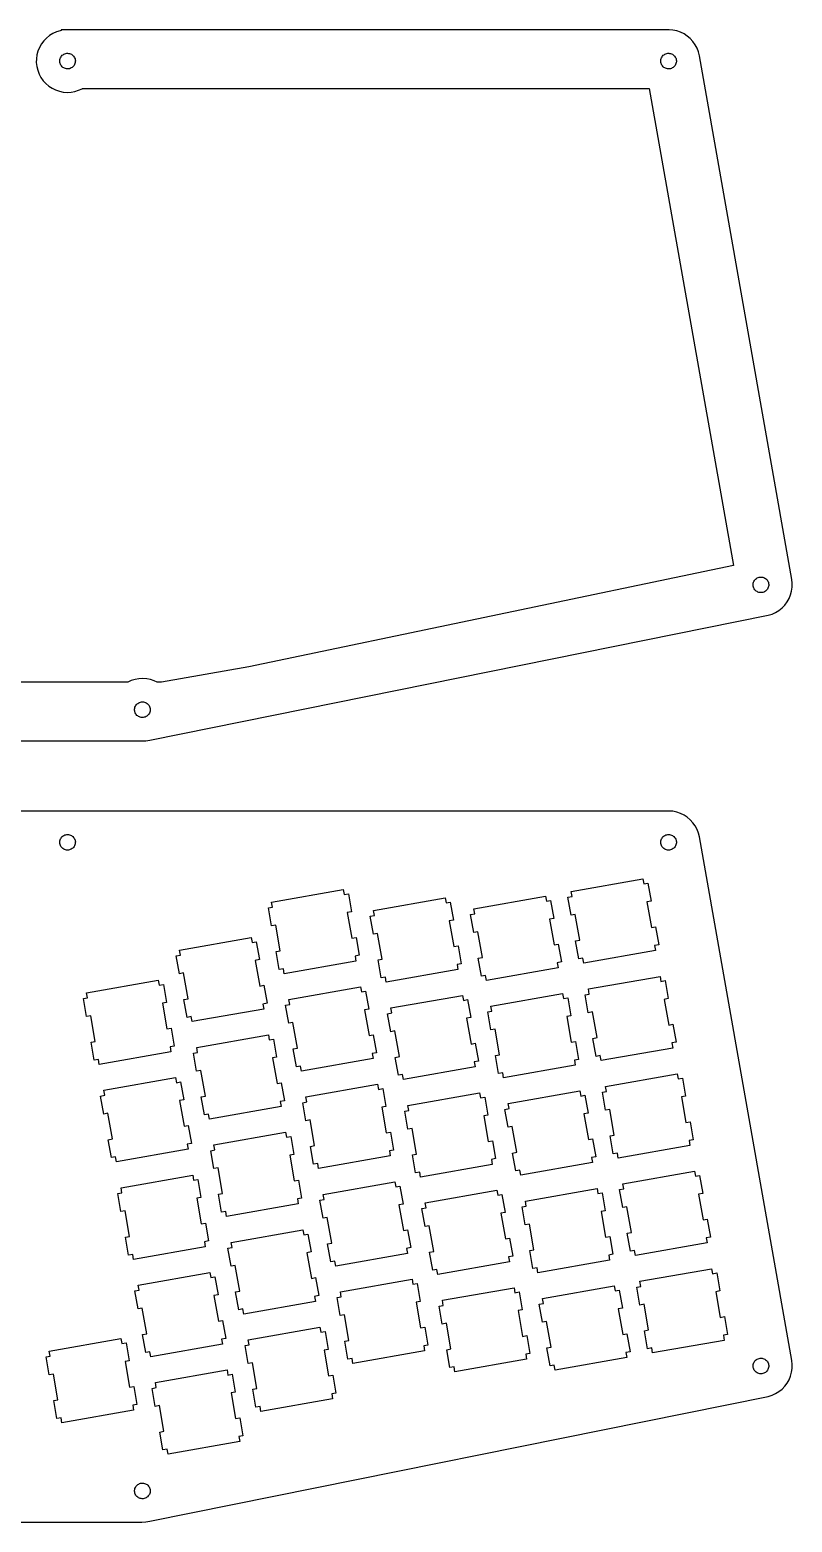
# Model space of a CAD drawing. Header units: metres. Extents: x -146 to 446, y -6 to 280.
# Drawn here: x 300 to 446.3, y -6.3 to 280.2 of the extents above; entities that cross this region are included whole.
import ezdxf

# ---------------------------------------------------------------- set-up
doc = ezdxf.new("R2010")
doc.units = ezdxf.units.M

msp = doc.modelspace()

# ---------------------------------------------------------------- linework, layer by layer
for p, q in [((302.666, 278.121), (302.215, 277.517)), ((303.19, 278.663), (302.666, 278.121)), ((303.777, 279.135), (303.19, 278.663)), ((304.419, 279.53), (303.777, 279.135)), ((305.105, 279.841), (304.419, 279.53)), ((305.825, 280.064), (305.105, 279.841)), ((306, 280.095), (305.825, 280.064)), ((422.705, 280.232), (306, 280.232)), ((306, 280.232), (306, 280.095)), ((423.456, 280.174), (422.705, 280.232)), ((424.194, 280.022), (423.456, 280.174)), ((424.907, 279.779), (424.194, 280.022)), ((425.585, 279.449), (424.907, 279.779)), ((426.215, 279.036), (425.585, 279.449)), ((426.789, 278.548), (426.215, 279.036)), ((427.297, 277.992), (426.789, 278.548)), ((427.731, 277.376), (427.297, 277.992)), ((301.358, 275.439), (301.253, 274.692)), ((301.556, 276.166), (301.358, 275.439)), ((301.843, 276.862), (301.556, 276.166)), ((302.215, 277.517), (301.843, 276.862)), ((305.98, 275.053), (306.093, 275.204)), ((306.093, 275.204), (306.224, 275.34)), ((306.224, 275.34), (306.371, 275.458)), ((306.371, 275.458), (306.531, 275.557)), ((306.531, 275.557), (306.703, 275.634)), ((306.703, 275.634), (306.883, 275.69)), ((306.883, 275.69), (307.068, 275.723)), ((307.068, 275.723), (307.257, 275.732)), ((307.257, 275.732), (307.444, 275.718)), ((307.444, 275.718), (307.629, 275.68)), ((307.629, 275.68), (307.807, 275.619)), ((307.807, 275.619), (307.977, 275.536)), ((307.977, 275.536), (308.134, 275.433)), ((308.134, 275.433), (308.278, 275.311)), ((308.278, 275.311), (308.405, 275.172)), ((308.405, 275.172), (308.513, 275.018)), ((421.366, 275.053), (421.479, 275.204)), ((421.479, 275.204), (421.61, 275.34)), ((421.61, 275.34), (421.756, 275.458)), ((421.756, 275.458), (421.917, 275.557)), ((421.917, 275.557), (422.088, 275.634)), ((422.088, 275.634), (422.268, 275.69)), ((422.268, 275.69), (422.454, 275.723)), ((422.454, 275.723), (422.642, 275.732)), ((422.642, 275.732), (422.83, 275.717)), ((422.83, 275.717), (423.014, 275.68)), ((423.014, 275.68), (423.193, 275.619)), ((423.193, 275.619), (423.362, 275.536)), ((423.362, 275.536), (423.52, 275.433)), ((423.52, 275.433), (423.663, 275.311)), ((423.663, 275.311), (423.79, 275.172)), ((423.79, 275.172), (423.899, 275.018)), ((428.085, 276.711), (427.731, 277.376)), ((428.353, 276.006), (428.085, 276.711)), ((428.53, 275.274), (428.353, 276.006)), ((446.262, 174.711), (428.53, 275.274)), ((301.253, 274.692), (301.243, 273.939)), ((301.243, 273.939), (301.327, 273.19)), ((301.327, 273.19), (301.504, 272.458)), ((301.504, 272.458), (301.772, 271.753)), ((305.737, 274.159), (305.74, 274.347)), ((305.758, 273.972), (305.737, 274.159)), ((305.74, 274.347), (305.766, 274.534)), ((305.803, 273.789), (305.758, 273.972)), ((305.766, 274.534), (305.816, 274.715)), ((305.87, 273.612), (305.803, 273.789)), ((305.816, 274.715), (305.887, 274.89)), ((305.958, 273.446), (305.87, 273.612)), ((305.887, 274.89), (305.98, 275.053)), ((306.067, 273.292), (305.958, 273.446)), ((306.194, 273.153), (306.067, 273.292)), ((306.337, 273.031), (306.194, 273.153)), ((306.495, 272.928), (306.337, 273.031)), ((306.664, 272.845), (306.495, 272.928)), ((306.842, 272.785), (306.664, 272.845)), ((307.027, 272.747), (306.842, 272.785)), ((307.215, 272.732), (307.027, 272.747)), ((307.403, 272.741), (307.215, 272.732)), ((307.588, 272.774), (307.403, 272.741)), ((307.768, 272.83), (307.588, 272.774)), ((307.94, 272.908), (307.768, 272.83)), ((308.1, 273.006), (307.94, 272.908)), ((308.247, 273.124), (308.1, 273.006)), ((308.378, 273.26), (308.247, 273.124)), ((308.491, 273.411), (308.378, 273.26)), ((308.584, 273.575), (308.491, 273.411)), ((308.513, 275.018), (308.602, 274.852)), ((308.656, 273.749), (308.584, 273.575)), ((308.602, 274.852), (308.669, 274.676)), ((308.705, 273.93), (308.656, 273.749)), ((308.669, 274.676), (308.713, 274.493)), ((308.731, 274.117), (308.705, 273.93)), ((308.713, 274.493), (308.734, 274.305)), ((308.734, 274.305), (308.731, 274.117)), ((421.123, 274.159), (421.125, 274.347)), ((421.144, 273.972), (421.123, 274.159)), ((421.125, 274.347), (421.152, 274.534)), ((421.188, 273.789), (421.144, 273.972)), ((421.152, 274.534), (421.201, 274.715)), ((421.255, 273.612), (421.188, 273.789)), ((421.201, 274.715), (421.273, 274.89)), ((421.343, 273.446), (421.255, 273.612)), ((421.273, 274.89), (421.366, 275.053)), ((421.452, 273.292), (421.343, 273.446)), ((421.579, 273.153), (421.452, 273.292)), ((421.722, 273.031), (421.579, 273.153)), ((421.88, 272.928), (421.722, 273.031)), ((422.049, 272.845), (421.88, 272.928)), ((422.228, 272.785), (422.049, 272.845)), ((422.412, 272.747), (422.228, 272.785)), ((422.6, 272.732), (422.412, 272.747)), ((422.788, 272.741), (422.6, 272.732)), ((422.974, 272.774), (422.788, 272.741)), ((423.154, 272.83), (422.974, 272.774)), ((423.325, 272.908), (423.154, 272.83)), ((423.486, 273.006), (423.325, 272.908)), ((423.632, 273.124), (423.486, 273.006)), ((423.763, 273.26), (423.632, 273.124)), ((423.876, 273.411), (423.763, 273.26)), ((423.969, 273.575), (423.876, 273.411)), ((423.899, 275.018), (423.987, 274.852)), ((424.041, 273.749), (423.969, 273.575)), ((423.987, 274.852), (424.054, 274.676)), ((424.09, 273.93), (424.041, 273.749)), ((424.054, 274.676), (424.098, 274.493)), ((424.117, 274.117), (424.09, 273.93)), ((424.098, 274.493), (424.119, 274.305)), ((424.119, 274.305), (424.117, 274.117)), ((301.772, 271.753), (302.125, 271.088)), ((302.125, 271.088), (302.56, 270.472)), ((302.56, 270.472), (303.068, 269.916)), ((303.068, 269.916), (303.641, 269.428)), ((303.641, 269.428), (304.272, 269.015)), ((304.272, 269.015), (304.949, 268.685)), ((304.949, 268.685), (305.662, 268.442)), ((305.662, 268.442), (306.401, 268.29)), ((306.401, 268.29), (307.152, 268.233)), ((307.152, 268.233), (307.904, 268.27)), ((307.904, 268.27), (308.646, 268.4)), ((308.646, 268.4), (309.366, 268.623)), ((309.366, 268.623), (310.052, 268.934)), ((310.052, 268.934), (310.083, 268.953)), ((310.083, 268.953), (418.925, 268.953)), ((418.925, 268.953), (435.074, 177.366)), ((435.074, 177.366), (342.038, 157.915)), ((439.341, 174.777), (439.488, 174.895)), ((439.488, 174.895), (439.649, 174.994)), ((439.649, 174.994), (439.82, 175.072)), ((439.82, 175.072), (440, 175.127)), ((440, 175.127), (440.186, 175.16)), ((440.186, 175.16), (440.374, 175.169)), ((440.374, 175.169), (440.562, 175.155)), ((440.562, 175.155), (440.746, 175.117)), ((440.746, 175.117), (440.924, 175.056)), ((440.924, 175.056), (441.094, 174.974)), ((441.094, 174.974), (441.251, 174.871)), ((441.251, 174.871), (441.395, 174.748)), ((438.855, 173.596), (438.857, 173.785)), ((438.876, 173.409), (438.855, 173.596)), ((438.857, 173.785), (438.884, 173.971)), ((438.92, 173.226), (438.876, 173.409)), ((438.884, 173.971), (438.933, 174.153)), ((438.987, 173.05), (438.92, 173.226)), ((438.933, 174.153), (439.005, 174.327)), ((439.075, 172.884), (438.987, 173.05)), ((439.005, 174.327), (439.098, 174.491)), ((439.184, 172.73), (439.075, 172.884)), ((439.098, 174.491), (439.211, 174.642)), ((439.311, 172.59), (439.184, 172.73)), ((439.211, 174.642), (439.341, 174.777)), ((439.454, 172.468), (439.311, 172.59)), ((439.612, 172.365), (439.454, 172.468)), ((439.781, 172.283), (439.612, 172.365)), ((439.96, 172.222), (439.781, 172.283)), ((440.144, 172.184), (439.96, 172.222)), ((440.332, 172.17), (440.144, 172.184)), ((440.52, 172.179), (440.332, 172.17)), ((440.706, 172.212), (440.52, 172.179)), ((440.886, 172.267), (440.706, 172.212)), ((441.057, 172.345), (440.886, 172.267)), ((441.218, 172.444), (441.057, 172.345)), ((441.364, 172.562), (441.218, 172.444)), ((441.495, 172.697), (441.364, 172.562)), ((441.395, 174.748), (441.522, 174.609)), ((441.608, 172.848), (441.495, 172.697)), ((441.522, 174.609), (441.63, 174.455)), ((441.701, 173.012), (441.608, 172.848)), ((441.63, 174.455), (441.719, 174.289)), ((441.773, 173.186), (441.701, 173.012)), ((441.719, 174.289), (441.786, 174.113)), ((441.822, 173.368), (441.773, 173.186)), ((441.786, 174.113), (441.83, 173.93)), ((441.848, 173.554), (441.822, 173.368)), ((441.83, 173.93), (441.851, 173.743)), ((441.851, 173.743), (441.848, 173.554)), ((446.033, 171.736), (446.23, 172.463)), ((446.23, 172.463), (446.335, 173.209)), ((446.346, 173.963), (446.262, 174.711)), ((446.335, 173.209), (446.346, 173.963)), ((443.811, 168.767), (444.399, 169.239)), ((444.399, 169.239), (444.922, 169.781)), ((444.922, 169.781), (445.373, 170.384)), ((445.373, 170.384), (445.746, 171.039)), ((445.746, 171.039), (446.033, 171.736)), ((323.011, 143.852), (441.764, 167.838)), ((441.764, 167.838), (442.484, 168.061)), ((442.484, 168.061), (443.17, 168.372)), ((443.17, 168.372), (443.811, 168.767)), ((342.038, 157.915), (325.296, 154.963)), ((318.753, 154.963), (281.247, 154.963)), ((318.783, 154.982), (318.753, 154.963)), ((319.469, 155.293), (318.783, 154.982)), ((320.189, 155.516), (319.469, 155.293)), ((320.931, 155.646), (320.189, 155.516)), ((321.684, 155.683), (320.931, 155.646)), ((322.435, 155.625), (321.684, 155.683)), ((323.173, 155.474), (322.435, 155.625)), ((323.886, 155.231), (323.173, 155.474)), ((324.436, 154.963), (323.886, 155.231)), ((325.296, 154.963), (324.436, 154.963)), ((320.102, 149.611), (320.104, 149.799)), ((320.123, 149.423), (320.102, 149.611)), ((320.104, 149.799), (320.13, 149.985)), ((320.167, 149.24), (320.123, 149.423)), ((320.13, 149.985), (320.18, 150.167)), ((320.234, 149.064), (320.167, 149.24)), ((320.18, 150.167), (320.252, 150.341)), ((320.322, 148.898), (320.234, 149.064)), ((320.252, 150.341), (320.345, 150.505)), ((320.345, 150.505), (320.458, 150.656)), ((320.458, 150.656), (320.588, 150.792)), ((320.588, 150.792), (320.735, 150.91)), ((320.735, 150.91), (320.896, 151.008)), ((320.896, 151.008), (321.067, 151.086)), ((321.067, 151.086), (321.247, 151.142)), ((321.247, 151.142), (321.433, 151.174)), ((321.433, 151.174), (321.621, 151.184)), ((321.621, 151.184), (321.809, 151.169)), ((321.809, 151.169), (321.993, 151.131)), ((321.993, 151.131), (322.171, 151.071)), ((322.171, 151.071), (322.341, 150.988)), ((322.341, 150.988), (322.498, 150.885)), ((322.498, 150.885), (322.642, 150.763)), ((322.642, 150.763), (322.769, 150.624)), ((322.769, 150.624), (322.877, 150.47)), ((322.948, 149.026), (322.855, 148.863)), ((322.877, 150.47), (322.966, 150.303)), ((323.02, 149.2), (322.948, 149.026)), ((322.966, 150.303), (323.033, 150.127)), ((323.069, 149.382), (323.02, 149.2)), ((323.033, 150.127), (323.077, 149.944)), ((323.095, 149.569), (323.069, 149.382)), ((323.077, 149.944), (323.098, 149.757)), ((323.098, 149.757), (323.095, 149.569)), ((320.431, 148.744), (320.322, 148.898)), ((320.558, 148.605), (320.431, 148.744)), ((320.701, 148.483), (320.558, 148.605)), ((320.859, 148.38), (320.701, 148.483)), ((321.028, 148.297), (320.859, 148.38)), ((321.207, 148.236), (321.028, 148.297)), ((321.391, 148.198), (321.207, 148.236)), ((321.579, 148.184), (321.391, 148.198)), ((321.767, 148.193), (321.579, 148.184)), ((321.953, 148.226), (321.767, 148.193)), ((322.133, 148.282), (321.953, 148.226)), ((322.304, 148.359), (322.133, 148.282)), ((322.465, 148.458), (322.304, 148.359)), ((322.611, 148.576), (322.465, 148.458)), ((322.742, 148.712), (322.611, 148.576)), ((322.855, 148.863), (322.742, 148.712)), ((278.484, 143.684), (321.516, 143.684)), ((321.516, 143.684), (322.269, 143.721)), ((322.269, 143.721), (323.011, 143.852)), ((422.705, 130.232), (177.295, 130.232)), ((423.456, 130.174), (422.705, 130.232)), ((424.194, 130.022), (423.456, 130.174)), ((424.907, 129.779), (424.194, 130.022)), ((425.585, 129.449), (424.907, 129.779)), ((426.215, 129.036), (425.585, 129.449)), ((426.789, 128.548), (426.215, 129.036)), ((427.297, 127.992), (426.789, 128.548)), ((427.731, 127.376), (427.297, 127.992)), ((428.085, 126.711), (427.731, 127.376)), ((428.353, 126.006), (428.085, 126.711)), ((305.737, 124.159), (305.74, 124.347)), ((305.758, 123.972), (305.737, 124.159)), ((305.74, 124.347), (305.766, 124.534)), ((305.803, 123.789), (305.758, 123.972)), ((305.766, 124.534), (305.816, 124.715)), ((305.87, 123.612), (305.803, 123.789)), ((305.816, 124.715), (305.887, 124.89)), ((305.958, 123.446), (305.87, 123.612)), ((305.887, 124.89), (305.98, 125.053)), ((306.067, 123.292), (305.958, 123.446)), ((305.98, 125.053), (306.093, 125.204)), ((306.194, 123.153), (306.067, 123.292)), ((306.093, 125.204), (306.224, 125.34)), ((306.224, 125.34), (306.371, 125.458)), ((306.371, 125.458), (306.531, 125.557)), ((306.531, 125.557), (306.703, 125.634)), ((306.703, 125.634), (306.883, 125.69)), ((306.883, 125.69), (307.068, 125.723)), ((307.068, 125.723), (307.257, 125.732)), ((307.257, 125.732), (307.444, 125.718)), ((307.444, 125.718), (307.629, 125.68)), ((307.629, 125.68), (307.807, 125.619)), ((307.807, 125.619), (307.977, 125.536)), ((307.977, 125.536), (308.134, 125.433)), ((308.134, 125.433), (308.278, 125.311)), ((308.378, 123.26), (308.247, 123.124)), ((308.278, 125.311), (308.405, 125.172)), ((308.491, 123.411), (308.378, 123.26)), ((308.405, 125.172), (308.513, 125.018)), ((308.584, 123.575), (308.491, 123.411)), ((308.513, 125.018), (308.602, 124.852)), ((308.656, 123.749), (308.584, 123.575)), ((308.602, 124.852), (308.669, 124.676)), ((308.705, 123.93), (308.656, 123.749)), ((308.669, 124.676), (308.713, 124.493)), ((308.731, 124.117), (308.705, 123.93)), ((308.713, 124.493), (308.734, 124.305)), ((308.734, 124.305), (308.731, 124.117)), ((421.123, 124.159), (421.125, 124.347)), ((421.144, 123.972), (421.123, 124.159)), ((421.125, 124.347), (421.152, 124.534)), ((421.188, 123.789), (421.144, 123.972)), ((421.152, 124.534), (421.201, 124.715)), ((421.255, 123.612), (421.188, 123.789)), ((421.201, 124.715), (421.273, 124.89)), ((421.343, 123.446), (421.255, 123.612)), ((421.273, 124.89), (421.366, 125.053)), ((421.452, 123.292), (421.343, 123.446)), ((421.366, 125.053), (421.479, 125.204)), ((421.579, 123.153), (421.452, 123.292)), ((421.479, 125.204), (421.61, 125.34)), ((421.61, 125.34), (421.756, 125.458)), ((421.756, 125.458), (421.917, 125.557)), ((421.917, 125.557), (422.088, 125.634)), ((422.088, 125.634), (422.268, 125.69)), ((422.268, 125.69), (422.454, 125.723)), ((422.454, 125.723), (422.642, 125.732)), ((422.642, 125.732), (422.83, 125.717)), ((422.83, 125.717), (423.014, 125.68)), ((423.014, 125.68), (423.193, 125.619)), ((423.193, 125.619), (423.362, 125.536)), ((423.362, 125.536), (423.52, 125.433)), ((423.52, 125.433), (423.663, 125.311)), ((423.763, 123.26), (423.632, 123.124)), ((423.663, 125.311), (423.79, 125.172)), ((423.876, 123.411), (423.763, 123.26)), ((423.79, 125.172), (423.899, 125.018)), ((423.969, 123.575), (423.876, 123.411)), ((423.899, 125.018), (423.987, 124.852)), ((424.041, 123.749), (423.969, 123.575)), ((423.987, 124.852), (424.054, 124.676)), ((424.09, 123.93), (424.041, 123.749)), ((424.054, 124.676), (424.098, 124.493)), ((424.117, 124.117), (424.09, 123.93)), ((424.098, 124.493), (424.119, 124.305)), ((424.119, 124.305), (424.117, 124.117)), ((428.53, 125.274), (428.353, 126.006)), ((446.262, 24.7114), (428.53, 125.274)), ((306.337, 123.031), (306.194, 123.153)), ((306.495, 122.928), (306.337, 123.031)), ((306.664, 122.845), (306.495, 122.928)), ((306.842, 122.785), (306.664, 122.845)), ((307.027, 122.747), (306.842, 122.785)), ((307.215, 122.732), (307.027, 122.747)), ((307.403, 122.741), (307.215, 122.732)), ((307.588, 122.774), (307.403, 122.741)), ((307.768, 122.83), (307.588, 122.774)), ((307.94, 122.908), (307.768, 122.83)), ((308.1, 123.006), (307.94, 122.908)), ((308.247, 123.124), (308.1, 123.006)), ((421.722, 123.031), (421.579, 123.153)), ((421.88, 122.928), (421.722, 123.031)), ((422.049, 122.845), (421.88, 122.928)), ((422.228, 122.785), (422.049, 122.845)), ((422.412, 122.747), (422.228, 122.785)), ((422.6, 122.732), (422.412, 122.747)), ((422.788, 122.741), (422.6, 122.732)), ((422.974, 122.774), (422.788, 122.741)), ((423.154, 122.83), (422.974, 122.774)), ((423.325, 122.908), (423.154, 122.83)), ((423.486, 123.006), (423.325, 122.908)), ((423.632, 123.124), (423.486, 123.006)), ((346.415, 112.753), (360.172, 115.178)), ((360.172, 115.178), (360.343, 114.213)), ((403.938, 114.772), (417.696, 117.198)), ((404.108, 113.807), (403.938, 114.772)), ((417.696, 117.198), (417.866, 116.232)), ((417.866, 116.232), (418.666, 116.374)), ((418.666, 116.374), (419.274, 112.927)), ((345.784, 111.646), (346.585, 111.787)), ((346.585, 111.787), (346.415, 112.753)), ((360.343, 114.213), (361.143, 114.354)), ((361.143, 114.354), (361.751, 110.907)), ((365.994, 111.128), (379.752, 113.554)), ((379.752, 113.554), (379.922, 112.588)), ((379.922, 112.588), (380.723, 112.729)), ((380.723, 112.729), (381.33, 109.282)), ((385.227, 111.473), (398.984, 113.899)), ((398.984, 113.899), (399.155, 112.933)), ((399.155, 112.933), (399.955, 113.074)), ((399.955, 113.074), (400.563, 109.627)), ((403.308, 113.665), (404.108, 113.807)), ((403.915, 110.218), (403.308, 113.665)), ((419.274, 112.927), (418.474, 112.785)), ((418.474, 112.785), (419.343, 107.853)), ((346.392, 108.199), (345.784, 111.646)), ((361.751, 110.907), (360.95, 110.766)), ((360.95, 110.766), (361.82, 105.833)), ((365.364, 110.021), (366.165, 110.162)), ((365.972, 106.574), (365.364, 110.021)), ((366.165, 110.162), (365.994, 111.128)), ((381.33, 109.282), (380.53, 109.141)), ((380.53, 109.141), (381.4, 104.208)), ((384.596, 110.366), (385.397, 110.507)), ((385.204, 106.919), (384.596, 110.366)), ((385.397, 110.507), (385.227, 111.473)), ((400.563, 109.627), (399.762, 109.486)), ((399.762, 109.486), (400.632, 104.553)), ((404.716, 110.36), (403.915, 110.218)), ((405.586, 105.427), (404.716, 110.36)), ((347.193, 108.34), (346.392, 108.199)), ((348.062, 103.407), (347.193, 108.34)), ((366.772, 106.715), (365.972, 106.574)), ((367.642, 101.783), (366.772, 106.715)), ((386.005, 107.06), (385.204, 106.919)), ((386.874, 102.128), (386.005, 107.06)), ((419.343, 107.853), (420.144, 107.994)), ((420.144, 107.994), (420.752, 104.547)), ((328.745, 103.544), (342.503, 105.97)), ((328.915, 102.579), (328.745, 103.544)), ((342.503, 105.97), (342.673, 105.005)), ((342.673, 105.005), (343.474, 105.146)), ((343.474, 105.146), (344.081, 101.699)), ((347.262, 103.266), (348.062, 103.407)), ((347.87, 99.8193), (347.262, 103.266)), ((361.82, 105.833), (362.621, 105.974)), ((362.621, 105.974), (363.228, 102.527)), ((381.4, 104.208), (382.2, 104.35)), ((382.2, 104.35), (382.808, 100.903)), ((400.632, 104.553), (401.433, 104.695)), ((401.433, 104.695), (402.04, 101.248)), ((404.785, 105.286), (405.586, 105.427)), ((405.393, 101.839), (404.785, 105.286)), ((420.121, 103.44), (406.364, 101.014)), ((420.752, 104.547), (419.951, 104.406)), ((419.951, 104.406), (420.121, 103.44)), ((328.115, 102.438), (328.915, 102.579)), ((328.723, 98.9908), (328.115, 102.438)), ((344.081, 101.699), (343.281, 101.558)), ((343.281, 101.558), (344.151, 96.6251)), ((362.598, 101.421), (348.841, 98.9949)), ((363.228, 102.527), (362.428, 102.386)), ((362.428, 102.386), (362.598, 101.421)), ((366.842, 101.641), (367.642, 101.783)), ((367.449, 98.1946), (366.842, 101.641)), ((382.808, 100.903), (382.008, 100.762)), ((382.008, 100.762), (382.178, 99.796)), ((386.074, 101.986), (386.874, 102.128)), ((386.682, 98.5395), (386.074, 101.986)), ((402.04, 101.248), (401.24, 101.106)), ((401.24, 101.106), (401.41, 100.141)), ((406.193, 101.98), (405.393, 101.839)), ((406.364, 101.014), (406.193, 101.98)), ((310.902, 95.3211), (324.66, 97.747)), ((324.66, 97.747), (324.83, 96.7814)), ((329.523, 99.132), (328.723, 98.9908)), ((330.393, 94.1992), (329.523, 99.132)), ((348.67, 99.9604), (347.87, 99.8193)), ((348.841, 98.9949), (348.67, 99.9604)), ((368.25, 98.3357), (367.449, 98.1946)), ((368.42, 97.3702), (368.25, 98.3357)), ((382.178, 99.796), (368.42, 97.3702)), ((387.482, 98.6806), (386.682, 98.5395)), ((387.652, 97.7151), (387.482, 98.6806)), ((401.41, 100.141), (387.652, 97.7151)), ((407.237, 96.0608), (420.995, 98.4866)), ((420.995, 98.4866), (421.165, 97.5211)), ((421.165, 97.5211), (421.966, 97.6622)), ((421.966, 97.6622), (422.573, 94.2153)), ((311.072, 94.3556), (310.902, 95.3211)), ((324.83, 96.7814), (325.631, 96.9226)), ((325.631, 96.9226), (326.238, 93.4756)), ((344.151, 96.6251), (344.951, 96.7662)), ((344.951, 96.7662), (345.559, 93.3193)), ((349.714, 94.0413), (363.472, 96.4671)), ((363.472, 96.4671), (363.642, 95.5016)), ((363.642, 95.5016), (364.442, 95.6427)), ((364.442, 95.6427), (365.05, 92.1958)), ((369.294, 92.4165), (383.051, 94.8424)), ((383.051, 94.8424), (383.222, 93.8769)), ((388.526, 92.7614), (402.284, 95.1873)), ((402.284, 95.1873), (402.454, 94.2218)), ((406.607, 94.9541), (407.407, 95.0952)), ((407.215, 91.5071), (406.607, 94.9541)), ((407.407, 95.0952), (407.237, 96.0608)), ((310.272, 94.2144), (311.072, 94.3556)), ((310.88, 90.7675), (310.272, 94.2144)), ((326.238, 93.4756), (325.438, 93.3345)), ((325.438, 93.3345), (326.308, 88.4017)), ((329.593, 94.0581), (330.393, 94.1992)), ((330.2, 90.6111), (329.593, 94.0581)), ((344.929, 92.2126), (331.171, 89.7867)), ((345.559, 93.3193), (344.759, 93.1781)), ((344.759, 93.1781), (344.929, 92.2126)), ((349.084, 92.9346), (349.884, 93.0757)), ((349.692, 89.4877), (349.084, 92.9346)), ((349.884, 93.0757), (349.714, 94.0413)), ((365.05, 92.1958), (364.25, 92.0547)), ((364.25, 92.0547), (365.12, 87.1219)), ((369.464, 91.451), (369.294, 92.4165)), ((383.222, 93.8769), (384.022, 94.018)), ((384.022, 94.018), (384.63, 90.5711)), ((387.896, 91.6548), (388.696, 91.7959)), ((388.696, 91.7959), (388.526, 92.7614)), ((402.454, 94.2218), (403.254, 94.3629)), ((403.254, 94.3629), (403.862, 90.916)), ((422.573, 94.2153), (421.773, 94.0741)), ((421.773, 94.0741), (422.643, 89.1414)), ((311.68, 90.9086), (310.88, 90.7675)), ((312.55, 85.9758), (311.68, 90.9086)), ((331.001, 90.7523), (330.2, 90.6111)), ((331.171, 89.7867), (331.001, 90.7523)), ((350.492, 89.6288), (349.692, 89.4877)), ((351.362, 84.696), (350.492, 89.6288)), ((368.663, 91.3099), (369.464, 91.451)), ((369.271, 87.8629), (368.663, 91.3099)), ((384.63, 90.5711), (383.829, 90.4299)), ((383.829, 90.4299), (384.699, 85.4971)), ((388.503, 88.2078), (387.896, 91.6548)), ((403.862, 90.916), (403.062, 90.7748)), ((403.062, 90.7748), (403.931, 85.842)), ((408.015, 91.6483), (407.215, 91.5071)), ((408.885, 86.7155), (408.015, 91.6483)), ((422.643, 89.1414), (423.443, 89.2825)), ((423.443, 89.2825), (424.051, 85.8356)), ((311.749, 85.8347), (312.55, 85.9758)), ((326.308, 88.4017), (327.108, 88.5428)), ((327.108, 88.5428), (327.716, 85.0959)), ((332.045, 84.8331), (345.802, 87.259)), ((345.802, 87.259), (345.973, 86.2934)), ((345.973, 86.2934), (346.773, 86.4346)), ((346.773, 86.4346), (347.381, 82.9876)), ((365.12, 87.1219), (365.92, 87.263)), ((365.92, 87.263), (366.528, 83.8161)), ((370.072, 88.0041), (369.271, 87.8629)), ((370.941, 83.0713), (370.072, 88.0041)), ((389.304, 88.349), (388.503, 88.2078)), ((390.174, 83.4162), (389.304, 88.349)), ((403.931, 85.842), (404.732, 85.9832)), ((404.732, 85.9832), (405.34, 82.5363)), ((408.085, 86.5744), (408.885, 86.7155)), ((408.692, 83.1274), (408.085, 86.5744)), ((312.357, 82.3878), (311.749, 85.8347)), ((327.086, 83.9892), (313.328, 81.5634)), ((327.716, 85.0959), (326.915, 84.9548)), ((326.915, 84.9548), (327.086, 83.9892)), ((331.414, 83.7264), (332.215, 83.8676)), ((332.022, 80.2795), (331.414, 83.7264)), ((332.215, 83.8676), (332.045, 84.8331)), ((350.561, 84.5549), (351.362, 84.696)), ((351.169, 81.1079), (350.561, 84.5549)), ((366.528, 83.8161), (365.727, 83.6749)), ((365.727, 83.6749), (365.898, 82.7094)), ((384.699, 85.4971), (385.5, 85.6383)), ((385.5, 85.6383), (386.107, 82.1914)), ((389.373, 83.275), (390.174, 83.4162)), ((389.981, 79.8281), (389.373, 83.275)), ((409.493, 83.2686), (408.692, 83.1274)), ((409.663, 82.303), (409.493, 83.2686)), ((423.421, 84.7289), (409.663, 82.303)), ((424.051, 85.8356), (423.251, 85.6944)), ((423.251, 85.6944), (423.421, 84.7289)), ((313.158, 82.5289), (312.357, 82.3878)), ((313.328, 81.5634), (313.158, 82.5289)), ((332.823, 80.4206), (332.022, 80.2795)), ((333.692, 75.4879), (332.823, 80.4206)), ((347.381, 82.9876), (346.58, 82.8465)), ((346.58, 82.8465), (347.45, 77.9137)), ((351.97, 81.2491), (351.169, 81.1079)), ((352.14, 80.2835), (351.97, 81.2491)), ((365.898, 82.7094), (352.14, 80.2835)), ((370.141, 82.9301), (370.941, 83.0713)), ((370.749, 79.4832), (370.141, 82.9301)), ((385.477, 81.0847), (371.719, 78.6588)), ((386.107, 82.1914), (385.307, 82.0502)), ((385.307, 82.0502), (385.477, 81.0847)), ((404.709, 81.4296), (390.952, 79.0037)), ((405.34, 82.5363), (404.539, 82.3951)), ((404.539, 82.3951), (404.709, 81.4296)), ((314.201, 76.6098), (327.959, 79.0356)), ((327.959, 79.0356), (328.129, 78.0701)), ((328.129, 78.0701), (328.93, 78.2112)), ((328.93, 78.2112), (329.538, 74.7643)), ((347.45, 77.9137), (348.251, 78.0549)), ((348.251, 78.0549), (348.858, 74.6079)), ((353.013, 75.3299), (366.771, 77.7558)), ((366.771, 77.7558), (366.941, 76.7903)), ((371.549, 79.6244), (370.749, 79.4832)), ((371.719, 78.6588), (371.549, 79.6244)), ((390.781, 79.9693), (389.981, 79.8281)), ((390.952, 79.0037), (390.781, 79.9693)), ((410.537, 77.3494), (424.294, 79.7753)), ((424.294, 79.7753), (424.465, 78.8097)), ((424.465, 78.8097), (425.265, 78.9509)), ((425.265, 78.9509), (425.873, 75.5039)), ((313.571, 75.5031), (314.372, 75.6442)), ((314.179, 72.0561), (313.571, 75.5031)), ((314.372, 75.6442), (314.201, 76.6098)), ((329.538, 74.7643), (328.737, 74.6231)), ((328.737, 74.6231), (329.607, 69.6904)), ((332.892, 75.3467), (333.692, 75.4879)), ((333.5, 71.8998), (332.892, 75.3467)), ((348.858, 74.6079), (348.058, 74.4668)), ((353.184, 74.3644), (353.013, 75.3299)), ((366.941, 76.7903), (367.742, 76.9314)), ((367.742, 76.9314), (368.35, 73.4845)), ((372.593, 73.7052), (386.351, 76.1311)), ((386.351, 76.1311), (386.521, 75.1655)), ((386.521, 75.1655), (387.321, 75.3067)), ((387.321, 75.3067), (387.929, 71.8597)), ((391.825, 74.0501), (405.583, 76.476)), ((405.583, 76.476), (405.753, 75.5104)), ((405.753, 75.5104), (406.554, 75.6516)), ((406.554, 75.6516), (407.161, 72.2046)), ((409.906, 76.2427), (410.707, 76.3839)), ((410.514, 72.7958), (409.906, 76.2427)), ((410.707, 76.3839), (410.537, 77.3494)), ((425.873, 75.5039), (425.072, 75.3628)), ((425.072, 75.3628), (425.942, 70.43)), ((314.979, 72.1973), (314.179, 72.0561)), ((315.849, 67.2645), (314.979, 72.1973)), ((334.3, 72.0409), (333.5, 71.8998)), ((334.47, 71.0754), (334.3, 72.0409)), ((348.228, 73.5012), (334.47, 71.0754)), ((348.058, 74.4668), (348.228, 73.5012)), ((352.383, 74.2233), (353.184, 74.3644)), ((352.991, 70.7763), (352.383, 74.2233)), ((368.35, 73.4845), (367.549, 73.3433)), ((367.549, 73.3433), (368.419, 68.4105)), ((371.963, 72.5985), (372.763, 72.7397)), ((372.57, 69.1516), (371.963, 72.5985)), ((372.763, 72.7397), (372.593, 73.7052)), ((387.929, 71.8597), (387.129, 71.7186)), ((387.129, 71.7186), (387.998, 66.7858)), ((391.195, 72.9434), (391.995, 73.0845)), ((391.803, 69.4965), (391.195, 72.9434)), ((391.995, 73.0845), (391.825, 74.0501)), ((407.161, 72.2046), (406.361, 72.0635)), ((406.361, 72.0635), (407.231, 67.1307)), ((411.315, 72.9369), (410.514, 72.7958)), ((412.184, 68.0042), (411.315, 72.9369)), ((329.607, 69.6904), (330.407, 69.8315)), ((330.407, 69.8315), (331.015, 66.3846)), ((353.791, 70.9174), (352.991, 70.7763)), ((354.661, 65.9847), (353.791, 70.9174)), ((373.371, 69.2927), (372.57, 69.1516)), ((374.241, 64.3599), (373.371, 69.2927)), ((392.603, 69.6376), (391.803, 69.4965)), ((393.473, 64.7048), (392.603, 69.6376)), ((425.942, 70.43), (426.743, 70.5712)), ((426.743, 70.5712), (427.35, 67.1242)), ((315.049, 67.1234), (315.849, 67.2645)), ((315.657, 63.6764), (315.049, 67.1234)), ((331.015, 66.3846), (330.215, 66.2434)), ((330.215, 66.2434), (330.385, 65.2779)), ((335.344, 66.1218), (349.102, 68.5476)), ((335.514, 65.1562), (335.344, 66.1218)), ((349.102, 68.5476), (349.272, 67.5821)), ((349.272, 67.5821), (350.072, 67.7232)), ((350.072, 67.7232), (350.68, 64.2763)), ((353.861, 65.8435), (354.661, 65.9847)), ((368.419, 68.4105), (369.219, 68.5517)), ((369.219, 68.5517), (369.827, 65.1047)), ((387.998, 66.7858), (388.799, 66.9269)), ((388.799, 66.9269), (389.407, 63.48)), ((407.231, 67.1307), (408.031, 67.2718)), ((408.031, 67.2718), (408.639, 63.8249)), ((411.384, 67.863), (412.184, 68.0042)), ((411.992, 64.4161), (411.384, 67.863)), ((426.72, 66.0175), (412.962, 63.5917)), ((427.35, 67.1242), (426.55, 66.9831)), ((426.55, 66.9831), (426.72, 66.0175)), ((316.457, 63.8176), (315.657, 63.6764)), ((316.627, 62.852), (316.457, 63.8176)), ((330.385, 65.2779), (316.627, 62.852)), ((334.714, 65.0151), (335.514, 65.1562)), ((335.321, 61.5681), (334.714, 65.0151)), ((350.68, 64.2763), (349.88, 64.1351)), ((349.88, 64.1351), (350.749, 59.2024)), ((354.468, 62.3966), (353.861, 65.8435)), ((369.197, 63.998), (355.439, 61.5722)), ((369.827, 65.1047), (369.027, 64.9636)), ((369.027, 64.9636), (369.197, 63.998)), ((373.44, 64.2188), (374.241, 64.3599)), ((374.048, 60.7719), (373.44, 64.2188)), ((389.407, 63.48), (388.606, 63.3389)), ((388.606, 63.3389), (388.776, 62.3733)), ((392.673, 64.5637), (393.473, 64.7048)), ((393.28, 61.1168), (392.673, 64.5637)), ((408.639, 63.8249), (407.839, 63.6838)), ((407.839, 63.6838), (408.009, 62.7182)), ((412.792, 64.5572), (411.992, 64.4161)), ((412.962, 63.5917), (412.792, 64.5572)), ((317.501, 57.8984), (331.258, 60.3243)), ((331.258, 60.3243), (331.429, 59.3587)), ((336.122, 61.7093), (335.321, 61.5681)), ((336.992, 56.7765), (336.122, 61.7093)), ((355.269, 62.5377), (354.468, 62.3966)), ((355.439, 61.5722), (355.269, 62.5377)), ((374.848, 60.913), (374.048, 60.7719)), ((375.019, 59.9475), (374.848, 60.913)), ((388.776, 62.3733), (375.019, 59.9475)), ((394.081, 61.2579), (393.28, 61.1168)), ((394.251, 60.2924), (394.081, 61.2579)), ((408.009, 62.7182), (394.251, 60.2924)), ((413.836, 58.6381), (427.594, 61.0639)), ((427.594, 61.0639), (427.764, 60.0984)), ((427.764, 60.0984), (428.564, 60.2395)), ((428.564, 60.2395), (429.172, 56.7926)), ((317.671, 56.9329), (317.501, 57.8984)), ((331.429, 59.3587), (332.229, 59.4999)), ((332.229, 59.4999), (332.837, 56.0529)), ((350.749, 59.2024), (351.55, 59.3435)), ((351.55, 59.3435), (352.158, 55.8966)), ((356.313, 56.6186), (370.07, 59.0444)), ((370.07, 59.0444), (370.241, 58.0789)), ((370.241, 58.0789), (371.041, 58.22)), ((371.041, 58.22), (371.649, 54.7731)), ((375.892, 54.9939), (389.65, 57.4197)), ((389.65, 57.4197), (389.82, 56.4542)), ((395.124, 55.3387), (408.882, 57.7646)), ((408.882, 57.7646), (409.052, 56.7991)), ((413.206, 57.5314), (414.006, 57.6725)), ((413.813, 54.0844), (413.206, 57.5314)), ((414.006, 57.6725), (413.836, 58.6381)), ((316.871, 56.7917), (317.671, 56.9329)), ((317.478, 53.3448), (316.871, 56.7917)), ((332.837, 56.0529), (332.036, 55.9118)), ((332.036, 55.9118), (332.906, 50.979)), ((336.191, 56.6354), (336.992, 56.7765)), ((336.799, 53.1884), (336.191, 56.6354)), ((351.527, 54.7899), (337.77, 52.364)), ((352.158, 55.8966), (351.357, 55.7554)), ((351.357, 55.7554), (351.527, 54.7899)), ((355.682, 55.5119), (356.483, 55.653)), ((356.29, 52.065), (355.682, 55.5119)), ((356.483, 55.653), (356.313, 56.6186)), ((371.649, 54.7731), (370.848, 54.632)), ((370.848, 54.632), (371.718, 49.6992)), ((376.062, 54.0283), (375.892, 54.9939)), ((389.82, 56.4542), (390.621, 56.5953)), ((390.621, 56.5953), (391.228, 53.1484)), ((395.295, 54.3732), (395.124, 55.3387)), ((409.052, 56.7991), (409.853, 56.9402)), ((409.853, 56.9402), (410.461, 53.4933)), ((429.172, 56.7926), (428.372, 56.6514)), ((428.372, 56.6514), (429.241, 51.7187)), ((318.279, 53.4859), (317.478, 53.3448)), ((319.149, 48.5531), (318.279, 53.4859)), ((337.599, 53.3296), (336.799, 53.1884)), ((337.77, 52.364), (337.599, 53.3296)), ((357.091, 52.2061), (356.29, 52.065)), ((357.96, 47.2733), (357.091, 52.2061)), ((375.262, 53.8872), (376.062, 54.0283)), ((375.87, 50.4402), (375.262, 53.8872)), ((391.228, 53.1484), (390.428, 53.0072)), ((390.428, 53.0072), (391.298, 48.0745)), ((394.494, 54.2321), (395.295, 54.3732)), ((395.102, 50.7851), (394.494, 54.2321)), ((410.461, 53.4933), (409.66, 53.3521)), ((409.66, 53.3521), (410.53, 48.4194)), ((414.614, 54.2256), (413.813, 54.0844)), ((415.484, 49.2928), (414.614, 54.2256)), ((429.241, 51.7187), (430.042, 51.8598)), ((430.042, 51.8598), (430.65, 48.4129)), ((332.906, 50.979), (333.707, 51.1202)), ((333.707, 51.1202), (334.315, 47.6732)), ((338.643, 47.4104), (352.401, 49.8363)), ((352.401, 49.8363), (352.571, 48.8707)), ((352.571, 48.8707), (353.372, 49.0119)), ((353.372, 49.0119), (353.979, 45.5649)), ((371.718, 49.6992), (372.519, 49.8403)), ((372.519, 49.8403), (373.126, 46.3934)), ((376.67, 50.5814), (375.87, 50.4402)), ((377.54, 45.6486), (376.67, 50.5814)), ((395.903, 50.9263), (395.102, 50.7851)), ((396.772, 45.9935), (395.903, 50.9263)), ((414.683, 49.1517), (415.484, 49.2928)), ((415.291, 45.7047), (414.683, 49.1517)), ((318.348, 48.412), (319.149, 48.5531)), ((318.956, 44.9651), (318.348, 48.412)), ((333.684, 46.5665), (319.927, 44.1407)), ((334.315, 47.6732), (333.514, 47.5321)), ((333.514, 47.5321), (333.684, 46.5665)), ((338.013, 46.3037), (338.813, 46.4449)), ((338.621, 42.8568), (338.013, 46.3037)), ((338.813, 46.4449), (338.643, 47.4104)), ((357.16, 47.1322), (357.96, 47.2733)), ((357.768, 43.6852), (357.16, 47.1322)), ((373.126, 46.3934), (372.326, 46.2522)), ((372.326, 46.2522), (372.496, 45.2867)), ((391.298, 48.0745), (392.098, 48.2156)), ((392.098, 48.2156), (392.706, 44.7687)), ((395.972, 45.8524), (396.772, 45.9935)), ((396.58, 42.4054), (395.972, 45.8524)), ((410.53, 48.4194), (411.331, 48.5605)), ((411.331, 48.5605), (411.938, 45.1136)), ((430.019, 47.3062), (416.262, 44.8803)), ((430.65, 48.4129), (429.849, 48.2717)), ((429.849, 48.2717), (430.019, 47.3062)), ((319.756, 45.1062), (318.956, 44.9651)), ((319.927, 44.1407), (319.756, 45.1062)), ((339.421, 42.9979), (338.621, 42.8568)), ((340.291, 38.0652), (339.421, 42.9979)), ((353.979, 45.5649), (353.179, 45.4238)), ((353.179, 45.4238), (354.049, 40.491)), ((358.568, 43.8264), (357.768, 43.6852)), ((358.738, 42.8608), (358.568, 43.8264)), ((372.496, 45.2867), (358.738, 42.8608)), ((376.74, 45.5075), (377.54, 45.6486)), ((377.347, 42.0605), (376.74, 45.5075)), ((392.076, 43.662), (378.318, 41.2361)), ((392.706, 44.7687), (391.906, 44.6275)), ((391.906, 44.6275), (392.076, 43.662)), ((411.308, 44.0069), (397.55, 41.581)), ((411.938, 45.1136), (411.138, 44.9724)), ((411.138, 44.9724), (411.308, 44.0069)), ((416.091, 45.8459), (415.291, 45.7047)), ((416.262, 44.8803), (416.091, 45.8459)), ((320.8, 39.1871), (334.558, 41.6129)), ((334.558, 41.6129), (334.728, 40.6474)), ((334.728, 40.6474), (335.528, 40.7885)), ((335.528, 40.7885), (336.136, 37.3416)), ((354.049, 40.491), (354.849, 40.6322)), ((354.849, 40.6322), (355.457, 37.1852)), ((359.612, 37.9072), (373.37, 40.3331)), ((373.37, 40.3331), (373.54, 39.3676)), ((378.148, 42.2017), (377.347, 42.0605)), ((378.318, 41.2361), (378.148, 42.2017)), ((397.38, 42.5466), (396.58, 42.4054)), ((397.55, 41.581), (397.38, 42.5466)), ((417.135, 39.9267), (430.893, 42.3526)), ((430.893, 42.3526), (431.063, 41.387)), ((431.063, 41.387), (431.864, 41.5282)), ((431.864, 41.5282), (432.471, 38.0813)), ((320.17, 38.0804), (320.97, 38.2215)), ((320.778, 34.6335), (320.17, 38.0804)), ((320.97, 38.2215), (320.8, 39.1871)), ((336.136, 37.3416), (335.336, 37.2005)), ((339.491, 37.924), (340.291, 38.0652)), ((340.098, 34.4771), (339.491, 37.924)), ((359.782, 36.9417), (359.612, 37.9072)), ((373.54, 39.3676), (374.34, 39.5087)), ((374.34, 39.5087), (374.948, 36.0618)), ((379.192, 36.2825), (392.949, 38.7084)), ((392.949, 38.7084), (393.12, 37.7428)), ((393.12, 37.7428), (393.92, 37.884)), ((393.92, 37.884), (394.528, 34.437)), ((398.424, 36.6274), (412.182, 39.0533)), ((412.182, 39.0533), (412.352, 38.0877)), ((412.352, 38.0877), (413.152, 38.2289)), ((413.152, 38.2289), (413.76, 34.7819)), ((416.505, 38.82), (417.305, 38.9612)), ((417.113, 35.3731), (416.505, 38.82)), ((417.305, 38.9612), (417.135, 39.9267)), ((432.471, 38.0813), (431.671, 37.9401)), ((431.671, 37.9401), (432.541, 33.0073)), ((321.578, 34.7746), (320.778, 34.6335)), ((322.448, 29.8418), (321.578, 34.7746)), ((335.336, 37.2005), (336.206, 32.2677)), ((340.899, 34.6182), (340.098, 34.4771)), ((341.069, 33.6527), (340.899, 34.6182)), ((354.827, 36.0786), (341.069, 33.6527)), ((355.457, 37.1852), (354.656, 37.0441)), ((354.656, 37.0441), (354.827, 36.0786)), ((358.982, 36.8006), (359.782, 36.9417)), ((359.59, 33.3536), (358.982, 36.8006)), ((374.948, 36.0618), (374.148, 35.9206)), ((374.148, 35.9206), (375.017, 30.9878)), ((378.561, 35.1758), (379.362, 35.317)), ((379.169, 31.7289), (378.561, 35.1758)), ((379.362, 35.317), (379.192, 36.2825)), ((394.528, 34.437), (393.727, 34.2959)), ((397.794, 35.5207), (398.594, 35.6619)), ((398.401, 32.0738), (397.794, 35.5207)), ((398.594, 35.6619), (398.424, 36.6274)), ((413.76, 34.7819), (412.96, 34.6408)), ((412.96, 34.6408), (413.829, 29.708)), ((417.913, 35.5142), (417.113, 35.3731)), ((418.783, 30.5815), (417.913, 35.5142)), ((336.206, 32.2677), (337.006, 32.4088)), ((337.006, 32.4088), (337.614, 28.9619)), ((360.39, 33.4948), (359.59, 33.3536)), ((361.26, 28.562), (360.39, 33.4948)), ((379.97, 31.87), (379.169, 31.7289)), ((380.839, 26.9373), (379.97, 31.87)), ((393.727, 34.2959), (394.597, 29.3631)), ((399.202, 32.2149), (398.401, 32.0738)), ((400.072, 27.2822), (399.202, 32.2149)), ((432.541, 33.0073), (433.341, 33.1485)), ((433.341, 33.1485), (433.949, 29.7015)), ((303.738, 26.5321), (317.496, 28.9579)), ((317.496, 28.9579), (317.666, 27.9924)), ((321.647, 29.7007), (322.448, 29.8418)), ((322.255, 26.2537), (321.647, 29.7007)), ((337.614, 28.9619), (336.813, 28.8207)), ((336.813, 28.8207), (336.984, 27.8552)), ((341.942, 28.6991), (355.7, 31.1249)), ((342.113, 27.7335), (341.942, 28.6991)), ((355.7, 31.1249), (355.87, 30.1594)), ((355.87, 30.1594), (356.671, 30.3005)), ((356.671, 30.3005), (357.279, 26.8536)), ((375.017, 30.9878), (375.818, 31.129)), ((375.818, 31.129), (376.426, 27.682)), ((394.597, 29.3631), (395.398, 29.5043)), ((395.398, 29.5043), (396.005, 26.0573)), ((413.829, 29.708), (414.63, 29.8492)), ((414.63, 29.8492), (415.238, 26.4022)), ((417.983, 30.4403), (418.783, 30.5815)), ((418.59, 26.9934), (417.983, 30.4403)), ((433.949, 29.7015), (433.148, 29.5604)), ((433.148, 29.5604), (433.319, 28.5948)), ((303.909, 25.5665), (303.738, 26.5321)), ((317.666, 27.9924), (318.467, 28.1335)), ((318.467, 28.1335), (319.075, 24.6866)), ((323.056, 26.3949), (322.255, 26.2537)), ((323.226, 25.4293), (323.056, 26.3949)), ((336.984, 27.8552), (323.226, 25.4293)), ((341.312, 27.5924), (342.113, 27.7335)), ((341.92, 24.1455), (341.312, 27.5924)), ((357.279, 26.8536), (356.478, 26.7125)), ((356.478, 26.7125), (357.348, 21.7797)), ((360.459, 28.4208), (361.26, 28.562)), ((361.067, 24.9739), (360.459, 28.4208)), ((375.796, 26.5754), (362.038, 24.1495)), ((376.426, 27.682), (375.625, 27.5409)), ((375.625, 27.5409), (375.796, 26.5754)), ((380.039, 26.7961), (380.839, 26.9373)), ((380.647, 23.3492), (380.039, 26.7961)), ((396.005, 26.0573), (395.205, 25.9162)), ((395.205, 25.9162), (395.375, 24.9506)), ((399.271, 27.141), (400.072, 27.2822)), ((399.879, 23.6941), (399.271, 27.141)), ((415.238, 26.4022), (414.437, 26.2611)), ((414.437, 26.2611), (414.607, 25.2955)), ((419.391, 27.1345), (418.59, 26.9934)), ((419.561, 26.169), (419.391, 27.1345)), ((433.319, 28.5948), (419.561, 26.169)), ((303.108, 25.4254), (303.909, 25.5665)), ((303.716, 21.9785), (303.108, 25.4254)), ((319.075, 24.6866), (318.274, 24.5455)), ((318.274, 24.5455), (319.144, 19.6127)), ((342.721, 24.2866), (341.92, 24.1455)), ((343.59, 19.3538), (342.721, 24.2866)), ((361.868, 25.115), (361.067, 24.9739)), ((362.038, 24.1495), (361.868, 25.115)), ((381.447, 23.4903), (380.647, 23.3492)), ((381.617, 22.5248), (381.447, 23.4903)), ((395.375, 24.9506), (381.617, 22.5248)), ((400.679, 23.8352), (399.879, 23.6941)), ((400.85, 22.8697), (400.679, 23.8352)), ((414.607, 25.2955), (400.85, 22.8697)), ((438.855, 23.5962), (438.857, 23.7846)), ((438.876, 23.409), (438.855, 23.5962)), ((438.857, 23.7846), (438.884, 23.9711)), ((438.92, 23.2259), (438.876, 23.409)), ((438.884, 23.9711), (438.933, 24.1529)), ((438.987, 23.0498), (438.92, 23.2259)), ((438.933, 24.1529), (439.005, 24.327)), ((439.075, 22.8835), (438.987, 23.0498)), ((439.005, 24.327), (439.098, 24.4908)), ((439.098, 24.4908), (439.211, 24.6417)), ((439.211, 24.6417), (439.341, 24.7772)), ((439.341, 24.7772), (439.488, 24.8952)), ((439.488, 24.8952), (439.649, 24.9939)), ((439.649, 24.9939), (439.82, 25.0717)), ((439.82, 25.0717), (440, 25.1274)), ((440, 25.1274), (440.186, 25.1601)), ((440.186, 25.1601), (440.374, 25.1693)), ((440.374, 25.1693), (440.562, 25.1549)), ((440.562, 25.1549), (440.746, 25.117)), ((440.746, 25.117), (440.924, 25.0563)), ((440.924, 25.0563), (441.094, 24.9737)), ((441.094, 24.9737), (441.251, 24.8706)), ((441.251, 24.8706), (441.395, 24.7485)), ((441.395, 24.7485), (441.522, 24.6094)), ((441.522, 24.6094), (441.63, 24.4555)), ((441.701, 23.0119), (441.608, 22.8482)), ((441.63, 24.4555), (441.719, 24.2891)), ((441.773, 23.1861), (441.701, 23.0119)), ((441.719, 24.2891), (441.786, 24.1131)), ((441.822, 23.3679), (441.773, 23.1861)), ((441.786, 24.1131), (441.83, 23.93)), ((441.848, 23.5544), (441.822, 23.3679)), ((441.83, 23.93), (441.851, 23.7428)), ((441.851, 23.7428), (441.848, 23.5544)), ((446.23, 22.463), (446.335, 23.2092)), ((446.346, 23.9626), (446.262, 24.7114)), ((446.335, 23.2092), (446.346, 23.9626)), ((304.516, 22.1196), (303.716, 21.9785)), ((305.386, 17.1868), (304.516, 22.1196)), ((324.099, 20.4757), (337.857, 22.9016)), ((324.27, 19.5102), (324.099, 20.4757)), ((337.857, 22.9016), (338.027, 21.936)), ((338.027, 21.936), (338.828, 22.0772)), ((338.828, 22.0772), (339.436, 18.6302)), ((357.348, 21.7797), (358.148, 21.9208)), ((358.148, 21.9208), (358.756, 18.4739)), ((439.184, 22.7296), (439.075, 22.8835)), ((439.311, 22.5905), (439.184, 22.7296)), ((439.454, 22.4684), (439.311, 22.5905)), ((439.612, 22.3652), (439.454, 22.4684)), ((439.781, 22.2827), (439.612, 22.3652)), ((439.96, 22.222), (439.781, 22.2827)), ((440.144, 22.1841), (439.96, 22.222)), ((440.332, 22.1696), (440.144, 22.1841)), ((440.52, 22.1788), (440.332, 22.1696)), ((440.706, 22.2115), (440.52, 22.1788)), ((440.886, 22.2672), (440.706, 22.2115)), ((441.057, 22.3451), (440.886, 22.2672)), ((441.218, 22.4438), (441.057, 22.3451)), ((441.364, 22.5618), (441.218, 22.4438)), ((441.495, 22.6973), (441.364, 22.5618)), ((441.608, 22.8482), (441.495, 22.6973)), ((444.922, 19.7808), (445.373, 20.3841)), ((445.373, 20.3841), (445.746, 21.0393)), ((445.746, 21.0393), (446.033, 21.7359)), ((446.033, 21.7359), (446.23, 22.463)), ((319.144, 19.6127), (319.944, 19.7538)), ((319.944, 19.7538), (320.552, 16.3069)), ((323.011, -6.1479), (441.764, 17.8377)), ((323.469, 19.369), (324.27, 19.5102)), ((324.077, 15.9221), (323.469, 19.369)), ((339.436, 18.6302), (338.635, 18.4891)), ((338.635, 18.4891), (339.505, 13.5563)), ((342.79, 19.2127), (343.59, 19.3538)), ((343.398, 15.7657), (342.79, 19.2127)), ((358.126, 17.3672), (344.368, 14.9413)), ((358.756, 18.4739), (357.956, 18.3327)), ((357.956, 18.3327), (358.126, 17.3672)), ((441.764, 17.8377), (442.484, 18.0605)), ((442.484, 18.0605), (443.17, 18.3718)), ((443.17, 18.3718), (443.811, 18.7666)), ((443.811, 18.7666), (444.399, 19.2388)), ((444.399, 19.2388), (444.922, 19.7808)), ((304.586, 17.0457), (305.386, 17.1868)), ((305.194, 13.5987), (304.586, 17.0457)), ((319.922, 15.2002), (306.164, 12.7743)), ((320.552, 16.3069), (319.752, 16.1657)), ((319.752, 16.1657), (319.922, 15.2002)), ((324.877, 16.0632), (324.077, 15.9221)), ((325.747, 11.1305), (324.877, 16.0632)), ((344.198, 15.9069), (343.398, 15.7657)), ((344.368, 14.9413), (344.198, 15.9069)), ((305.994, 13.7399), (305.194, 13.5987)), ((306.164, 12.7743), (305.994, 13.7399)), ((339.505, 13.5563), (340.305, 13.6975)), ((340.305, 13.6975), (340.913, 10.2505)), ((324.947, 10.9893), (325.747, 11.1305)), ((325.555, 7.54239), (324.947, 10.9893)), ((340.283, 9.14384), (326.525, 6.71799)), ((340.913, 10.2505), (340.113, 10.1094)), ((340.113, 10.1094), (340.283, 9.14384)), ((326.355, 7.68353), (325.555, 7.54239)), ((326.525, 6.71799), (326.355, 7.68353)), ((320.13, -0.01453), (320.18, 0.16725)), ((320.18, 0.16725), (320.252, 0.34142)), ((320.252, 0.34142), (320.345, 0.5052)), ((320.345, 0.5052), (320.458, 0.65604)), ((320.458, 0.65604), (320.588, 0.79153)), ((320.588, 0.79153), (320.735, 0.90956)), ((320.735, 0.90956), (320.896, 1.00827)), ((320.896, 1.00827), (321.067, 1.08609)), ((321.067, 1.08609), (321.247, 1.14178)), ((321.247, 1.14178), (321.433, 1.1745)), ((321.433, 1.1745), (321.621, 1.1837)), ((321.621, 1.1837), (321.809, 1.16925)), ((321.809, 1.16925), (321.993, 1.13136)), ((321.993, 1.13136), (322.171, 1.07066)), ((322.171, 1.07066), (322.341, 0.9881)), ((322.341, 0.9881), (322.498, 0.88495)), ((322.498, 0.88495), (322.642, 0.76286)), ((322.642, 0.76286), (322.769, 0.62376)), ((322.769, 0.62376), (322.877, 0.46982)), ((322.877, 0.46982), (322.966, 0.3035)), ((322.966, 0.3035), (323.033, 0.12741)), ((323.033, 0.12741), (323.077, -0.05566)), ((320.102, -0.3894), (320.104, -0.20106)), ((320.123, -0.57661), (320.102, -0.3894)), ((320.104, -0.20106), (320.13, -0.01453)), ((320.167, -0.7597), (320.123, -0.57661)), ((320.234, -0.93579), (320.167, -0.7597)), ((320.322, -1.10211), (320.234, -0.93579)), ((320.431, -1.25604), (320.322, -1.10211)), ((320.558, -1.39514), (320.431, -1.25604)), ((320.701, -1.51723), (320.558, -1.39514)), ((320.859, -1.62038), (320.701, -1.51723)), ((321.028, -1.70296), (320.859, -1.62038)), ((321.207, -1.76366), (321.028, -1.70296)), ((321.391, -1.80153), (321.207, -1.76366)), ((321.579, -1.81599), (321.391, -1.80153)), ((321.767, -1.80679), (321.579, -1.81599)), ((321.953, -1.77408), (321.767, -1.80679)), ((322.133, -1.71838), (321.953, -1.77408)), ((322.304, -1.64055), (322.133, -1.71838)), ((322.465, -1.54185), (322.304, -1.64055)), ((322.611, -1.42383), (322.465, -1.54185)), ((322.742, -1.28831), (322.611, -1.42383)), ((322.855, -1.13747), (322.742, -1.28831)), ((322.948, -0.97368), (322.855, -1.13747)), ((323.02, -0.79953), (322.948, -0.97368)), ((323.069, -0.61775), (323.02, -0.79953)), ((323.095, -0.43121), (323.069, -0.61775)), ((323.077, -0.05566), (323.098, -0.24286)), ((323.098, -0.24286), (323.095, -0.43121)), ((278.484, -6.31555), (321.516, -6.31555)), ((321.516, -6.31555), (322.269, -6.27875)), ((322.269, -6.27875), (323.011, -6.1479))]:
    msp.add_line(p, q)

doc.saveas('drawing.dxf')
